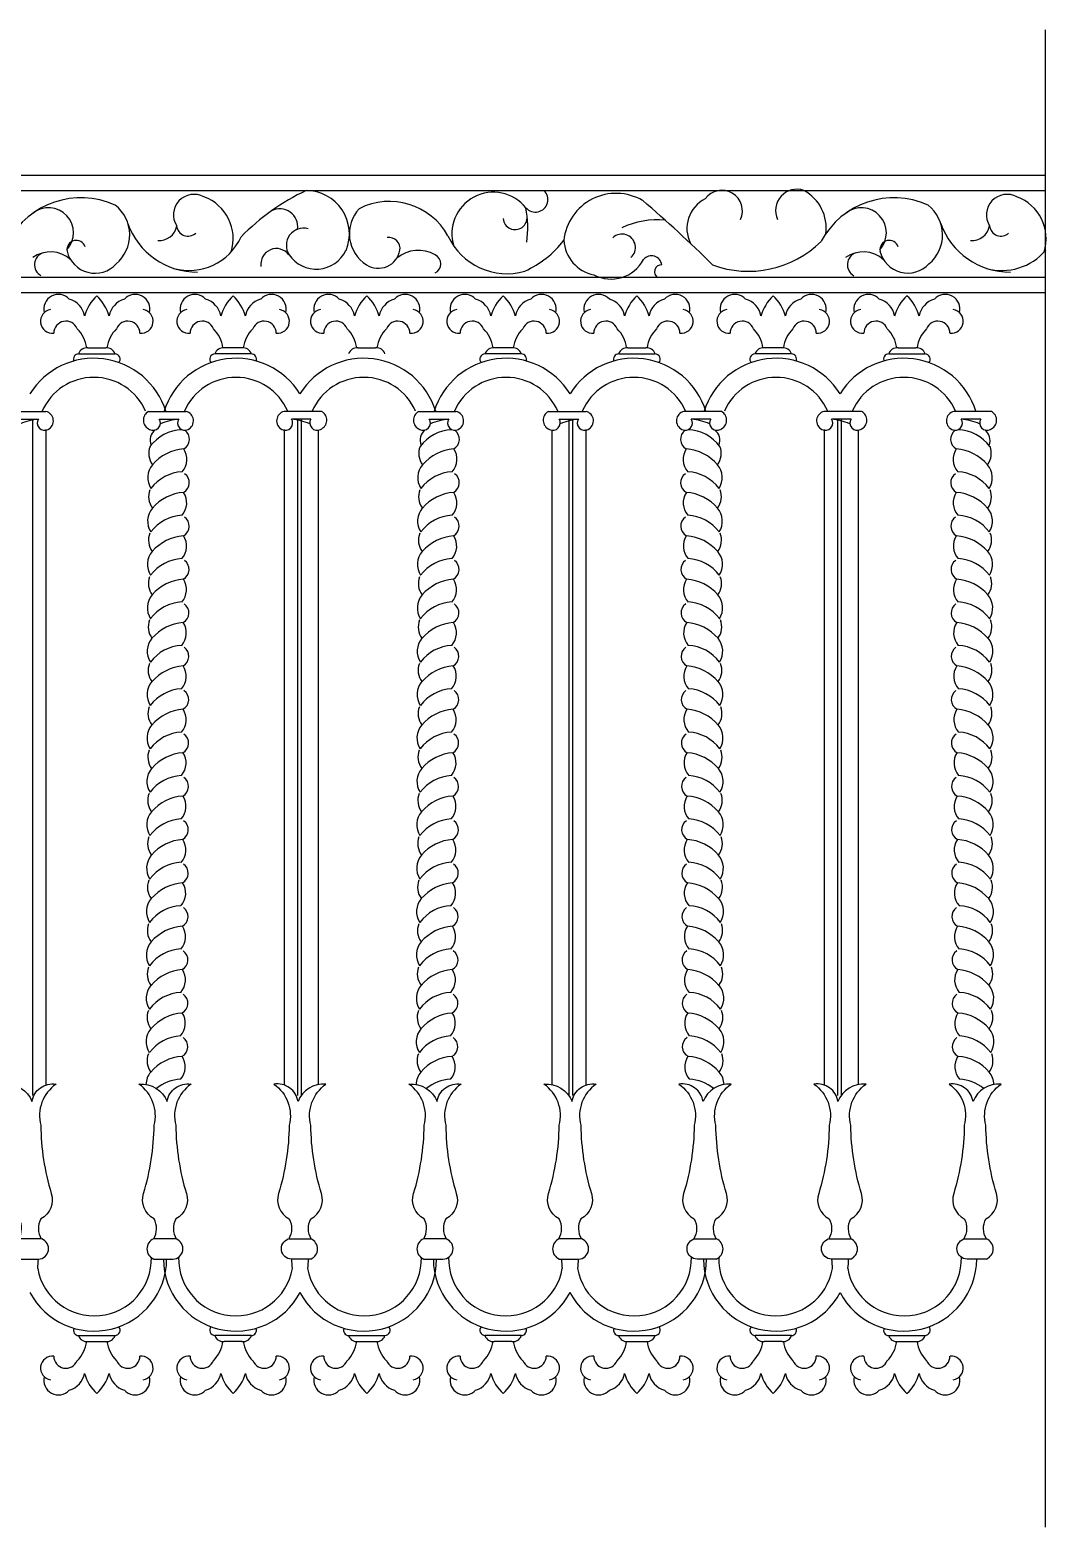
# Model space of a CAD drawing. Extents: x 2581 to 4418, y 3129 to 4307.
# Drawn here: x 3618 to 4418, y 3129 to 4307 of the extents above; entities that cross this region are included whole.
import ezdxf

# ---------------------------------------------------------------- set-up
doc = ezdxf.new("R2010")
doc.units = 0
doc.header["$LTSCALE"] = 0.85
doc.header["$MEASUREMENT"] = 0
for name, color, linetype in [('3', 3, 'CONTINUOUS'), ('4', 4, 'CONTINUOUS'), ('7', 7, 'CONTINUOUS')]:
    doc.layers.add(name, color=color, linetype=linetype)

msp = doc.modelspace()

# ---------------------------------------------------------------- linework, layer by layer
at = {"layer": '3'}
for p, q in [((4417.4, 3128.5), (4417.4, 4307.5)), ((3663.6, 4057.1), (3677.6, 4057.1)), ((3784.9, 4057.1), (3770.9, 4057.1)), ((3876.2, 4057.1), (3890.1, 4057.1)), ((3997.4, 4057.1), (3983.5, 4057.1)), ((4088.7, 4057.1), (4102.7, 4057.1)), ((4210, 4057.1), (4196, 4057.1)), ((4301.3, 4057.1), (4315.2, 4057.1)), ((3656.3, 4052.4), (3685, 4052.4)), ((3792.2, 4052.4), (3763.6, 4052.4)), ((4004.8, 4052.4), (3976.1, 4052.4)), ((4081.4, 4052.4), (4110, 4052.4)), ((4217.3, 4052.4), (4188.7, 4052.4)), ((4293.9, 4052.4), (4322.6, 4052.4)), ((3620, 4001), (3620, 3468.3)), ((3828.5, 4001), (3828.5, 3468.3)), ((3831.5, 4001), (3831.5, 3468.3)), ((4042.1, 4001), (4042.1, 3468.3)), ((4045.1, 4001), (4045.1, 3468.3)), ((4253.6, 4001), (4253.6, 3468.3)), ((4256.6, 4001), (4256.6, 3468.3)), ((3609.2, 3339.5), (3624.7, 3339.5)), ((3715.5, 3339.5), (3730.5, 3339.5)), ((3839.3, 3339.5), (3823.8, 3339.5)), ((3928.1, 3339.5), (3943.1, 3339.5)), ((4034.3, 3339.5), (4049.8, 3339.5)), ((4158.1, 3339.5), (4143.1, 3339.5)), ((4264.4, 3339.5), (4248.9, 3339.5)), ((4370.6, 3339.5), (4355.6, 3339.5)), ((3656.3, 3279.3), (3685, 3279.3)), ((3792.2, 3279.3), (3763.6, 3279.3)), ((3868.8, 3279.3), (3897.5, 3279.3)), ((4004.8, 3279.3), (3976.1, 3279.3)), ((4081.4, 3279.3), (4110, 3279.3)), ((4217.3, 3279.3), (4188.7, 3279.3)), ((4293.9, 3279.3), (4322.6, 3279.3)), ((3663.6, 3274.7), (3677.6, 3274.7)), ((3784.9, 3274.7), (3770.9, 3274.7)), ((3876.2, 3274.7), (3890.1, 3274.7)), ((3997.4, 3274.7), (3983.5, 3274.7)), ((4088.7, 3274.7), (4102.7, 3274.7)), ((4210, 3274.7), (4196, 3274.7)), ((4301.3, 3274.7), (4315.2, 3274.7))]:
    msp.add_line(p, q, dxfattribs=at)
for centre, radius, start, end in [((3739.1, 3959.4), 33.3, 92.8863, 143.0641), ((3951.7, 3959.4), 33.3, 92.8863, 143.0641), ((4134.5, 3959.4), 33.3, 36.9359, 87.1137), ((4347, 3959.4), 33.3, 36.9359, 87.1137), ((3741.7, 3941.6), 36, 94.2954, 139.2594), ((3954.3, 3941.6), 36, 94.2954, 139.2594), ((4131.9, 3941.6), 36, 40.7406, 85.7046), ((4344.4, 3941.6), 36, 40.7406, 85.7046), ((3739.7, 3926.4), 33.2, 93.2561, 142.9774), ((3952.2, 3926.4), 33.2, 93.2561, 142.9774), ((4133.9, 3926.4), 33.2, 37.0226, 86.7439), ((4346.5, 3926.4), 33.2, 37.0226, 86.7439), ((3741.6, 3907.4), 36, 94.2954, 139.2594), ((3954.2, 3907.4), 36, 94.2954, 139.2594), ((4132, 3907.4), 36, 40.7406, 85.7046), ((4344.5, 3907.4), 36, 40.7406, 85.7046), ((3739.6, 3892.2), 33.2, 93.2561, 142.9774), ((3952.1, 3892.2), 33.2, 93.2561, 142.9774), ((4134, 3892.2), 33.2, 37.0226, 86.7439), ((4346.6, 3892.2), 33.2, 37.0226, 86.7439), ((3741.5, 3873.2), 36, 94.2954, 139.2594), ((3954.1, 3873.2), 36, 94.2954, 139.2594), ((4132.1, 3873.2), 36, 40.7406, 85.7046), ((4344.6, 3873.2), 36, 40.7406, 85.7046), ((3739.5, 3858), 33.2, 93.2561, 142.9774), ((3952, 3858), 33.2, 93.2561, 142.9774), ((4134.1, 3858), 33.2, 37.0226, 86.7439), ((4346.7, 3858), 33.2, 37.0226, 86.7439), ((3741.4, 3839.1), 36, 94.2954, 139.2594), ((3954, 3839.1), 36, 94.2954, 139.2594), ((4132.2, 3839.1), 36, 40.7406, 85.7046), ((4344.7, 3839.1), 36, 40.7406, 85.7046), ((3739.4, 3823.9), 33.2, 93.2561, 142.9774), ((3952, 3823.9), 33.2, 93.2561, 142.9774), ((4134.2, 3823.9), 33.2, 37.0226, 86.7439), ((4346.7, 3823.9), 33.2, 37.0226, 86.7439), ((3741.3, 3804.9), 36, 94.2954, 139.2594), ((3953.9, 3804.9), 36, 94.2954, 139.2594), ((4132.3, 3804.9), 36, 40.7406, 85.7046), ((4344.8, 3804.9), 36, 40.7406, 85.7046), ((3739.3, 3789.7), 33.2, 93.2561, 142.9774), ((3951.9, 3789.7), 33.2, 93.2561, 142.9774), ((4134.3, 3789.7), 33.2, 37.0226, 86.7439), ((4346.8, 3789.7), 33.2, 37.0226, 86.7439), ((3741.3, 3770.7), 36, 94.2954, 139.2594), ((3953.8, 3770.7), 36, 94.2954, 139.2594), ((4132.4, 3770.7), 36, 40.7406, 85.7046), ((4344.9, 3770.7), 36, 40.7406, 85.7046), ((3739.2, 3755.5), 33.2, 93.2561, 142.9774), ((3951.8, 3755.5), 33.2, 93.2561, 142.9774), ((4134.4, 3755.5), 33.2, 37.0226, 86.7439), ((4346.9, 3755.5), 33.2, 37.0226, 86.7439), ((3741.2, 3736.6), 36, 94.2954, 139.2594), ((3953.7, 3736.6), 36, 94.2954, 139.2594), ((4132.5, 3736.6), 36, 40.7406, 85.7046), ((4345, 3736.6), 36, 40.7406, 85.7046), ((3739.1, 3721.4), 33.2, 93.2561, 142.9774), ((3951.7, 3721.4), 33.2, 93.2561, 142.9774), ((4134.5, 3721.4), 33.2, 37.0226, 86.7439), ((4347, 3721.4), 33.2, 37.0226, 86.7439), ((3741.1, 3702.4), 36, 94.2954, 139.2594), ((3953.6, 3702.4), 36, 94.2954, 139.2594), ((4132.6, 3702.4), 36, 40.7406, 85.7046), ((4345.1, 3702.4), 36, 40.7406, 85.7046), ((3739, 3687.2), 33.2, 93.2561, 142.9774), ((3951.6, 3687.2), 33.2, 93.2561, 142.9774), ((4134.6, 3687.2), 33.2, 37.0226, 86.7439), ((4347.1, 3687.2), 33.2, 37.0226, 86.7439), ((3741, 3668.3), 36, 94.2954, 139.2594), ((3953.5, 3668.3), 36, 94.2954, 139.2594), ((4132.6, 3668.3), 36, 40.7406, 85.7046), ((4345.2, 3668.3), 36, 40.7406, 85.7046), ((3738.9, 3653), 33.2, 93.2561, 142.9774), ((3951.5, 3653), 33.2, 93.2561, 142.9774), ((4134.7, 3653), 33.2, 37.0226, 86.7439), ((4347.2, 3653), 33.2, 37.0226, 86.7439), ((3740.9, 3634.1), 36, 94.2954, 139.2594), ((3953.4, 3634.1), 36, 94.2954, 139.2594), ((4132.7, 3634.1), 36, 40.7406, 85.7046), ((4345.3, 3634.1), 36, 40.7406, 85.7046), ((3738.8, 3618.9), 33.2, 93.2561, 142.9774), ((3951.4, 3618.9), 33.2, 93.2561, 142.9774), ((4134.8, 3618.9), 33.2, 37.0226, 86.7439), ((4347.3, 3618.9), 33.2, 37.0226, 86.7439), ((3740.8, 3599.9), 36, 94.2954, 139.2594), ((3953.3, 3599.9), 36, 94.2954, 139.2594), ((4132.8, 3599.9), 36, 40.7406, 85.7046), ((4345.4, 3599.9), 36, 40.7406, 85.7046), ((3738.7, 3584.7), 33.2, 93.2561, 142.9774), ((3951.3, 3584.7), 33.2, 93.2561, 142.9774), ((4134.9, 3584.7), 33.2, 37.0226, 86.7439), ((4347.4, 3584.7), 33.2, 37.0226, 86.7439), ((3740.7, 3565.8), 36, 94.2954, 139.2594), ((3953.2, 3565.8), 36, 94.2954, 139.2594), ((4132.9, 3565.8), 36, 40.7406, 85.7046), ((4345.5, 3565.8), 36, 40.7406, 85.7046), ((3738.7, 3550.6), 33.2, 93.2561, 142.9774), ((3951.2, 3550.6), 33.2, 93.2561, 142.9774), ((4135, 3550.6), 33.2, 37.0226, 86.7439), ((4347.5, 3550.6), 33.2, 37.0226, 86.7439), ((3740.6, 3531.6), 36, 94.2954, 139.2594), ((3953.1, 3531.6), 36, 94.2954, 139.2594), ((4133, 3531.6), 36, 40.7406, 85.7046), ((4345.6, 3531.6), 36, 40.7406, 85.7046), ((3738.6, 3516.4), 33.2, 93.2561, 142.9774), ((3951.1, 3516.4), 33.2, 93.2561, 142.9774), ((4135.1, 3516.4), 33.2, 37.0226, 86.7439), ((4347.6, 3516.4), 33.2, 37.0226, 86.7439), ((3740.5, 3497.4), 36, 94.2954, 139.2594), ((3953, 3497.4), 36, 94.2954, 139.2594), ((4133.1, 3497.4), 36, 40.7406, 85.7046), ((4345.7, 3497.4), 36, 40.7406, 85.7046), ((3738.5, 3482.2), 33.2, 93.2561, 142.9774), ((3951, 3482.2), 33.2, 93.2561, 142.9774), ((4135.2, 3482.2), 33.2, 37.0226, 86.7439), ((4347.7, 3482.2), 33.2, 37.0226, 86.7439), ((3740.4, 3463.3), 36, 94.2954, 139.2594), ((3952.9, 3463.3), 36, 94.2954, 139.2594), ((4133.2, 3463.3), 36, 40.7406, 85.7046), ((4345.8, 3463.3), 36, 40.7406, 85.7046), ((3738.4, 3448.1), 33.2, 93.2561, 128.9217), ((3950.9, 3448.1), 33.2, 93.2561, 128.9217), ((4135.2, 3448.1), 33.2, 51.0783, 86.7439), ((4347.8, 3448.1), 33.2, 51.0783, 86.7439)]:
    msp.add_arc(centre, radius, start, end, dxfattribs=at)
at = {"layer": '4'}
for points in [[(3609.1, 3355.4, 0.259179), (3609.5, 3371.3, -0.368725), (3601.2, 3391.3, 0.071846), (3609.5, 3444.9, 0.314247), (3597.5, 3477.3, -0.333665), (3619.6, 3463.6, -0.415502), (3638.5, 3477.3, 0.314247), (3626.5, 3444.9, 0.071846), (3634.8, 3391.3, -0.368725), (3626.5, 3371.3, 0.259179), (3626.9, 3355.4)], [(3715.4, 3355.4, 0.259179), (3715.7, 3371.3, -0.368725), (3707.4, 3391.3, 0.071846), (3715.7, 3444.9, 0.314247), (3703.8, 3477.3, -0.333665), (3725.9, 3463.6, -0.415502), (3744.8, 3477.3, 0.314247), (3732.8, 3444.9, 0.071846), (3741.1, 3391.3, -0.368725), (3732.8, 3371.3, 0.259179), (3733.1, 3355.4)], [(3839.4, 3355.4, -0.259179), (3839.1, 3371.3, 0.368725), (3847.4, 3391.3, -0.071846), (3839.1, 3444.9, -0.314247), (3851, 3477.3, 0.333665), (3829, 3463.6, 0.415502), (3810, 3477.3, -0.314247), (3822, 3444.9, -0.071846), (3813.7, 3391.3, 0.368725), (3822, 3371.3, -0.259179), (3821.7, 3355.4)], [(3927.9, 3355.4, 0.259179), (3928.3, 3371.3, -0.368725), (3920, 3391.3, 0.071846), (3928.3, 3444.9, 0.314247), (3916.3, 3477.3, -0.333665), (3938.4, 3463.6, -0.415502), (3957.3, 3477.3, 0.314247), (3945.3, 3444.9, 0.071846), (3953.6, 3391.3, -0.368725), (3945.3, 3371.3, 0.259179), (3945.7, 3355.4)], [(4034.2, 3355.4, 0.259179), (4034.6, 3371.3, -0.368725), (4026.2, 3391.3, 0.071846), (4034.6, 3444.9, 0.314247), (4022.6, 3477.3, -0.333665), (4044.7, 3463.6, -0.415502), (4063.6, 3477.3, 0.314247), (4051.6, 3444.9, 0.071846), (4059.9, 3391.3, -0.368725), (4051.6, 3371.3, 0.259179), (4052, 3355.4)], [(4158.2, 3355.4, -0.259179), (4157.9, 3371.3, 0.368725), (4166.2, 3391.3, -0.071846), (4157.9, 3444.9, -0.314247), (4169.9, 3477.3, 0.333665), (4147.8, 3463.6, 0.415502), (4128.8, 3477.3, -0.314247), (4140.8, 3444.9, -0.071846), (4132.5, 3391.3, 0.368725), (4140.8, 3371.3, -0.259179), (4140.5, 3355.4)], [(4264.5, 3355.4, -0.259179), (4264.1, 3371.3, 0.368725), (4272.5, 3391.3, -0.071846), (4264.1, 3444.9, -0.314247), (4276.1, 3477.3, 0.333665), (4254, 3463.6, 0.415502), (4235.1, 3477.3, -0.314247), (4247.1, 3444.9, -0.071846), (4238.8, 3391.3, 0.368725), (4247.1, 3371.3, -0.259179), (4246.7, 3355.4)], [(4370.8, 3355.4, -0.259179), (4370.4, 3371.3, 0.368725), (4378.7, 3391.3, -0.071846), (4370.4, 3444.9, -0.314247), (4382.4, 3477.3, 0.333665), (4360.3, 3463.6, 0.415502), (4341.4, 3477.3, -0.314247), (4353.4, 3444.9, -0.071846), (4345.1, 3391.3, 0.368725), (4353.4, 3371.3, -0.259179), (4353, 3355.4)]]:
    msp.add_lwpolyline(points, format="xyb", close=True, dxfattribs=at)
for points in [[(3624.7, 3339.5, 0.821406), (3627.3, 3355.4, 0.821406)], [(3730.5, 3339.5, 0.821406), (3733.1, 3355.4, 0.821406)], [(3823.8, 3339.5, -0.821406), (3821.2, 3355.4, -0.821406)], [(3943.1, 3339.5, 0.821406), (3945.7, 3355.4, 0.821406)], [(4049.8, 3339.5, 0.821406), (4052.4, 3355.4, 0.821406)], [(4143.1, 3339.5, -0.821406), (4140.5, 3355.4, -0.821406)], [(4248.9, 3339.5, -0.821406), (4246.3, 3355.4, -0.821406)], [(4355.6, 3339.5, -0.821406), (4353, 3355.4, -0.821406)]]:
    msp.add_lwpolyline(points, format="xyb", dxfattribs=at)
for centre, radius, start, end in [((3640.4, 4087.7), 11.5, 42.0592, 194.5207), ((3644.6, 4079.4), 16.6, 9.9023, 74.8474), ((3693.2, 4073.4), 33.4, 132.4683, 164.7546), ((3648, 4073.4), 33.4, 15.2454, 47.5317), ((3696.7, 4079.4), 16.6, 105.1526, 170.0977), ((3700.9, 4087.7), 11.5, 345.4793, 137.9408), ((3747.7, 4087.7), 11.5, 42.0592, 194.5207), ((3751.9, 4079.4), 16.6, 9.9023, 74.8474), ((3800.5, 4073.4), 33.4, 132.4683, 164.7546), ((3755.3, 4073.4), 33.4, 15.2454, 47.5317), ((3803.9, 4079.4), 16.6, 105.1526, 170.0977), ((3808.2, 4087.7), 11.5, 345.4793, 137.9408), ((3852.9, 4087.7), 11.5, 42.0592, 194.5207), ((3857.1, 4079.4), 16.6, 9.9023, 74.8474), ((3905.7, 4073.4), 33.4, 132.4683, 164.7546), ((3860.6, 4073.4), 33.4, 15.2454, 47.5317), ((3909.2, 4079.4), 16.6, 105.1526, 170.0977), ((3913.4, 4087.7), 11.5, 345.4793, 137.9408), ((3960.2, 4087.7), 11.5, 42.0592, 194.5207), ((3964.4, 4079.4), 16.6, 9.9023, 74.8474), ((4013, 4073.4), 33.4, 132.4683, 164.7546), ((3967.9, 4073.4), 33.4, 15.2454, 47.5317), ((4016.5, 4079.4), 16.6, 105.1526, 170.0977), ((4020.7, 4087.7), 11.5, 345.4793, 137.9408), ((4065.5, 4087.7), 11.5, 42.0592, 194.5207), ((4069.7, 4079.4), 16.6, 9.9023, 74.8474), ((4118.3, 4073.4), 33.4, 132.4683, 164.7546), ((4073.1, 4073.4), 33.4, 15.2454, 47.5317), ((4121.7, 4079.4), 16.6, 105.1526, 170.0977), ((4126, 4087.7), 11.5, 345.4793, 137.9408), ((4172.7, 4087.7), 11.5, 42.0592, 194.5207), ((4177, 4079.4), 16.6, 9.9023, 74.8474), ((4225.6, 4073.4), 33.4, 132.4683, 164.7546), ((4180.4, 4073.4), 33.4, 15.2454, 47.5317), ((4229, 4079.4), 16.6, 105.1526, 170.0977), ((4233.2, 4087.7), 11.5, 345.4793, 137.9408), ((4278, 4087.7), 11.5, 42.0592, 194.5207), ((4282.2, 4079.4), 16.6, 9.9023, 74.8474), ((4330.8, 4073.4), 33.4, 132.4683, 164.7546), ((4285.7, 4073.4), 33.4, 15.2454, 47.5317), ((4334.3, 4079.4), 16.6, 105.1526, 170.0977), ((4338.5, 4087.7), 11.5, 345.4793, 137.9408), ((3635.7, 4078), 9.4, 99.2263, 276.1925), ((3705.5, 4078), 9.4, 263.8075, 80.7737), ((3743, 4078), 9.4, 99.2263, 276.1925), ((3812.8, 4078), 9.4, 263.8075, 80.7737), ((3848.2, 4078), 9.4, 99.2263, 276.1925), ((3918.1, 4078), 9.4, 263.8075, 80.7737), ((3955.5, 4078), 9.4, 99.2263, 276.1925), ((4025.4, 4078), 9.4, 263.8075, 80.7737), ((4060.8, 4078), 9.4, 99.2263, 276.1925), ((4130.6, 4078), 9.4, 263.8075, 80.7737), ((4168.1, 4078), 9.4, 99.2263, 276.1925), ((4237.9, 4078), 9.4, 263.8075, 80.7737), ((4273.3, 4078), 9.4, 99.2263, 276.1925), ((4343.2, 4078), 9.4, 263.8075, 80.7737), ((3646.3, 4068.6), 9.54, 21.6615, 180), ((3637, 4053.7), 25.9, 7.6565, 45.4828), ((3704.3, 4053.7), 25.9, 134.5172, 172.3435), ((3695, 4068.6), 9.54, 0, 158.3385), ((3753.6, 4068.6), 9.54, 21.6615, 180), ((3744.2, 4053.7), 25.9, 7.6565, 45.4828), ((3811.6, 4053.7), 25.9, 134.5172, 172.3435), ((3802.3, 4068.6), 9.54, 0, 158.3385), ((3858.8, 4068.6), 9.54, 21.6615, 180), ((3849.5, 4053.7), 25.9, 7.6565, 45.4828), ((3916.8, 4053.7), 25.9, 134.5172, 172.3435), ((3907.5, 4068.6), 9.54, 0, 158.3385), ((3966.1, 4068.6), 9.54, 21.6615, 180), ((3956.8, 4053.7), 25.9, 7.6565, 45.4828), ((4024.1, 4053.7), 25.9, 134.5172, 172.3435), ((4014.8, 4068.6), 9.54, 0, 158.3385), ((4071.3, 4068.6), 9.54, 21.6615, 180), ((4062, 4053.7), 25.9, 7.6565, 45.4828), ((4129.4, 4053.7), 25.9, 134.5172, 172.3435), ((4120.1, 4068.6), 9.54, 0, 158.3385), ((4178.6, 4068.6), 9.54, 21.6615, 180), ((4169.3, 4053.7), 25.9, 7.6565, 45.4828), ((4236.7, 4053.7), 25.9, 134.5172, 172.3435), ((4227.4, 4068.6), 9.54, 0, 158.3385), ((4283.9, 4068.6), 9.54, 21.6615, 180), ((4274.6, 4053.7), 25.9, 7.6565, 45.4828), ((4341.9, 4053.7), 25.9, 134.5172, 172.3435), ((4332.6, 4068.6), 9.54, 0, 158.3385), ((3662.6, 4050.5), 6.63, 81.2356, 163.2841), ((3678.6, 4050.5), 6.63, 16.7159, 98.7644), ((3769.9, 4050.5), 6.63, 81.2356, 163.2841), ((3785.9, 4050.5), 6.63, 16.7159, 98.7644), ((3875.2, 4050.5), 6.63, 81.2356, 163.2841), ((3891.1, 4050.5), 6.63, 16.7159, 98.7644), ((3982.5, 4050.5), 6.63, 81.2356, 163.2841), ((3998.4, 4050.5), 6.63, 16.7159, 98.7644), ((4087.7, 4050.5), 6.63, 81.2356, 163.2841), ((4103.7, 4050.5), 6.63, 16.7159, 98.7644), ((4195, 4050.5), 6.63, 81.2356, 163.2841), ((4211, 4050.5), 6.63, 16.7159, 98.7644), ((4300.3, 4050.5), 6.63, 81.2356, 163.2841), ((4316.2, 4050.5), 6.63, 16.7159, 98.7644), ((3668.3, 3989.6), 59.3, 17.2259, 148.03), ((3656.4, 4048.2), 4.18, 92.0566, 202.861), ((3684.8, 4048.2), 4.18, 318.1008, 87.9434), ((3780.2, 3989.6), 59.3, 31.97, 162.7741), ((3763.7, 4048.2), 4.18, 92.0566, 221.8992), ((3792.1, 4048.2), 4.18, 337.139, 87.9434), ((3880.8, 3989.6), 59.3, 17.2259, 148.03), ((3992.8, 3989.6), 59.3, 31.97, 162.7741), ((3976.3, 4048.2), 4.18, 92.0566, 221.8992), ((4004.6, 4048.2), 4.18, 337.139, 87.9434), ((4093.4, 3989.6), 59.3, 17.2259, 148.03), ((4081.5, 4048.2), 4.18, 92.0566, 202.861), ((4109.9, 4048.2), 4.18, 318.1008, 87.9434), ((4205.3, 3989.6), 59.3, 31.97, 162.7741), ((4188.8, 4048.2), 4.18, 92.0566, 221.8992), ((4217.2, 4048.2), 4.18, 337.139, 87.9434), ((4305.9, 3989.6), 59.3, 17.2259, 148.03), ((4294.1, 4048.2), 4.18, 92.0566, 202.861), ((4322.4, 4048.2), 4.18, 318.1008, 87.9434), ((3668.3, 3989.6), 44.3, 23.3566, 156.6434), ((3780.2, 3989.6), 44.3, 23.3566, 156.6434), ((3880.8, 3989.6), 44.3, 23.3566, 156.6434), ((3992.8, 3989.6), 44.3, 23.3566, 156.6434), ((4093.4, 3989.6), 44.3, 23.3566, 156.6434), ((4205.3, 3989.6), 44.3, 23.3566, 156.6434), ((4305.9, 3989.6), 44.3, 23.3566, 156.6434), ((3725.2, 3491), 15, 319.0018, 33.2626), ((3937.7, 3491), 15, 319.0018, 33.2626), ((4148.4, 3491), 15, 146.7374, 220.9982), ((4361, 3491), 15, 146.7374, 220.9982), ((3725.2, 3476.6), 15.9, 139.9864, 178.1815), ((3937.8, 3476.6), 15.9, 139.9864, 178.1815), ((4148.4, 3476.6), 15.9, 1.8185, 40.0136), ((4360.9, 3476.6), 15.9, 1.8185, 40.0136), ((3718.6, 3347.5), 8.54, 111.9273, 248.0727), ((3835.8, 3347.5), 8.54, 291.9273, 68.0727), ((3931.1, 3347.5), 8.54, 111.9273, 248.0727), ((4037.9, 3347.5), 8.54, 111.9273, 248.0727), ((4155, 3347.5), 8.54, 291.9273, 68.0727), ((4260.8, 3347.5), 8.54, 291.9273, 68.0727), ((4367.6, 3347.5), 8.54, 291.9273, 68.0727), ((3668.5, 3339.9), 57.1, 207.8362, 359.5202), ((3668.5, 3339.9), 45.1, 189.9303, 1.3218), ((3567.5, 3339.9), 57.1, 352.1727, 359.5202), ((3780.1, 3339.9), 57.1, 180.4798, 332.1638), ((3780.1, 3339.9), 45.1, 178.6782, 350.0697), ((3881, 3339.9), 57.1, 180.4798, 187.8273), ((3881, 3339.9), 57.1, 207.8362, 359.5202), ((3881, 3339.9), 45.1, 189.9303, 1.3218), ((3780.1, 3339.9), 57.1, 352.1727, 359.5202), ((3992.6, 3339.9), 57.1, 180.4798, 332.1638), ((3992.6, 3339.9), 45.1, 178.6782, 350.0697), ((4093.5, 3339.9), 57.1, 180.4798, 187.8273), ((4093.5, 3339.9), 57.1, 207.8362, 359.5202), ((4093.5, 3339.9), 45.1, 189.9303, 1.3218), ((3992.6, 3339.9), 57.1, 352.1727, 359.5202), ((4205.2, 3339.9), 57.1, 180.4798, 332.1638), ((4205.2, 3339.9), 45.1, 178.6782, 350.0697), ((4306.1, 3339.9), 57.1, 180.4798, 187.8273), ((4306.1, 3339.9), 57.1, 207.8362, 359.5202), ((4306.1, 3339.9), 45.1, 189.9303, 1.3218), ((4205.2, 3339.9), 57.1, 352.1727, 359.5202), ((3656.4, 3283.5), 4.18, 157.139, 267.9434), ((3662.6, 3281.2), 6.63, 196.7159, 278.7644), ((3678.6, 3281.2), 6.63, 261.2356, 343.2841), ((3684.8, 3283.5), 4.18, 272.0566, 41.8992), ((3763.7, 3283.5), 4.18, 138.1008, 267.9434), ((3769.9, 3281.2), 6.63, 196.7159, 278.7644), ((3785.9, 3281.2), 6.63, 261.2356, 343.2841), ((3792.1, 3283.5), 4.18, 272.0566, 22.861), ((3869, 3283.5), 4.18, 157.139, 267.9434), ((3875.2, 3281.2), 6.63, 196.7159, 278.7644), ((3891.1, 3281.2), 6.63, 261.2356, 343.2841), ((3897.3, 3283.5), 4.18, 272.0566, 41.8992), ((3976.3, 3283.5), 4.18, 138.1008, 267.9434), ((3982.5, 3281.2), 6.63, 196.7159, 278.7644), ((3998.4, 3281.2), 6.63, 261.2356, 343.2841), ((4004.6, 3283.5), 4.18, 272.0566, 22.861), ((4081.5, 3283.5), 4.18, 157.139, 267.9434), ((4087.7, 3281.2), 6.63, 196.7159, 278.7644), ((4103.7, 3281.2), 6.63, 261.2356, 343.2841), ((4109.9, 3283.5), 4.18, 272.0566, 41.8992), ((4188.8, 3283.5), 4.18, 138.1008, 267.9434), ((4195, 3281.2), 6.63, 196.7159, 278.7644), ((4211, 3281.2), 6.63, 261.2356, 343.2841), ((4217.2, 3283.5), 4.18, 272.0566, 22.861), ((4294.1, 3283.5), 4.18, 157.139, 267.9434), ((4300.3, 3281.2), 6.63, 196.7159, 278.7644), ((4316.2, 3281.2), 6.63, 261.2356, 343.2841), ((4322.4, 3283.5), 4.18, 272.0566, 41.8992), ((3637, 3278), 25.9, 314.5172, 352.3435), ((3704.3, 3278), 25.9, 187.6565, 225.4828), ((3744.2, 3278), 25.9, 314.5172, 352.3435), ((3811.6, 3278), 25.9, 187.6565, 225.4828), ((3849.5, 3278), 25.9, 314.5172, 352.3435), ((3916.8, 3278), 25.9, 187.6565, 225.4828), ((3956.8, 3278), 25.9, 314.5172, 352.3435), ((4024.1, 3278), 25.9, 187.6565, 225.4828), ((4062, 3278), 25.9, 314.5172, 352.3435), ((4129.4, 3278), 25.9, 187.6565, 225.4828), ((4169.3, 3278), 25.9, 314.5172, 352.3435), ((4236.7, 3278), 25.9, 187.6565, 225.4828), ((4274.6, 3278), 25.9, 314.5172, 352.3435), ((4341.9, 3278), 25.9, 187.6565, 225.4828), ((3635.7, 3253.7), 9.4, 83.8075, 260.7737), ((3646.3, 3263.1), 9.54, 180, 338.3385), ((3695, 3263.1), 9.54, 201.6615, 0), ((3705.5, 3253.7), 9.4, 279.2263, 96.1925), ((3743, 3253.7), 9.4, 83.8075, 260.7737), ((3753.6, 3263.1), 9.54, 180, 338.3385), ((3802.3, 3263.1), 9.54, 201.6615, 0), ((3812.8, 3253.7), 9.4, 279.2263, 96.1925), ((3848.2, 3253.7), 9.4, 83.8075, 260.7737), ((3858.8, 3263.1), 9.54, 180, 338.3385), ((3907.5, 3263.1), 9.54, 201.6615, 0), ((3918.1, 3253.7), 9.4, 279.2263, 96.1925), ((3955.5, 3253.7), 9.4, 83.8075, 260.7737), ((3966.1, 3263.1), 9.54, 180, 338.3385), ((4014.8, 3263.1), 9.54, 201.6615, 0), ((4025.4, 3253.7), 9.4, 279.2263, 96.1925), ((4060.8, 3253.7), 9.4, 83.8075, 260.7737), ((4071.3, 3263.1), 9.54, 180, 338.3385), ((4120.1, 3263.1), 9.54, 201.6615, 0), ((4130.6, 3253.7), 9.4, 279.2263, 96.1925), ((4168.1, 3253.7), 9.4, 83.8075, 260.7737), ((4178.6, 3263.1), 9.54, 180, 338.3385), ((4227.4, 3263.1), 9.54, 201.6615, 0), ((4237.9, 3253.7), 9.4, 279.2263, 96.1925), ((4273.3, 3253.7), 9.4, 83.8075, 260.7737), ((4283.9, 3263.1), 9.54, 180, 338.3385), ((4332.6, 3263.1), 9.54, 201.6615, 0), ((4343.2, 3253.7), 9.4, 279.2263, 96.1925), ((3640.4, 3244.1), 11.5, 165.4793, 317.9408), ((3644.6, 3252.4), 16.6, 285.1526, 350.0977), ((3693.2, 3258.3), 33.4, 195.2454, 227.5317), ((3648, 3258.3), 33.4, 312.4683, 344.7546), ((3696.7, 3252.4), 16.6, 189.9023, 254.8474), ((3700.9, 3244.1), 11.5, 222.0592, 14.5207), ((3747.7, 3244.1), 11.5, 165.4793, 317.9408), ((3751.9, 3252.4), 16.6, 285.1526, 350.0977), ((3800.5, 3258.3), 33.4, 195.2454, 227.5317), ((3755.3, 3258.3), 33.4, 312.4683, 344.7546), ((3803.9, 3252.4), 16.6, 189.9023, 254.8474), ((3808.2, 3244.1), 11.5, 222.0592, 14.5207), ((3852.9, 3244.1), 11.5, 165.4793, 317.9408), ((3857.1, 3252.4), 16.6, 285.1526, 350.0977), ((3905.7, 3258.3), 33.4, 195.2454, 227.5317), ((3860.6, 3258.3), 33.4, 312.4683, 344.7546), ((3909.2, 3252.4), 16.6, 189.9023, 254.8474), ((3913.4, 3244.1), 11.5, 222.0592, 14.5207), ((3960.2, 3244.1), 11.5, 165.4793, 317.9408), ((3964.4, 3252.4), 16.6, 285.1526, 350.0977), ((4013, 3258.3), 33.4, 195.2454, 227.5317), ((3967.9, 3258.3), 33.4, 312.4683, 344.7546), ((4016.5, 3252.4), 16.6, 189.9023, 254.8474), ((4020.7, 3244.1), 11.5, 222.0592, 14.5207), ((4065.5, 3244.1), 11.5, 165.4793, 317.9408), ((4069.7, 3252.4), 16.6, 285.1526, 350.0977), ((4118.3, 3258.3), 33.4, 195.2454, 227.5317), ((4073.1, 3258.3), 33.4, 312.4683, 344.7546), ((4121.7, 3252.4), 16.6, 189.9023, 254.8474), ((4126, 3244.1), 11.5, 222.0592, 14.5207), ((4172.7, 3244.1), 11.5, 165.4793, 317.9408), ((4177, 3252.4), 16.6, 285.1526, 350.0977), ((4225.6, 3258.3), 33.4, 195.2454, 227.5317), ((4180.4, 3258.3), 33.4, 312.4683, 344.7546), ((4229, 3252.4), 16.6, 189.9023, 254.8474), ((4233.2, 3244.1), 11.5, 222.0592, 14.5207), ((4278, 3244.1), 11.5, 165.4793, 317.9408), ((4282.2, 3252.4), 16.6, 285.1526, 350.0977), ((4330.8, 3258.3), 33.4, 195.2454, 227.5317), ((4285.7, 3258.3), 33.4, 312.4683, 344.7546), ((4334.3, 3252.4), 16.6, 189.9023, 254.8474), ((4338.5, 3244.1), 11.5, 222.0592, 14.5207)]:
    msp.add_arc(centre, radius, start, end, dxfattribs=at)
at = {"layer": '7'}
for p, q in [((2580.8, 4193), (4417.4, 4193)), ((2580.8, 4181), (4417.4, 4181)), ((4417.4, 4112.5), (2580.8, 4112.5)), ((4417.4, 4100.5), (2580.8, 4100.5)), ((3601, 4007.1), (3630.6, 4007.1)), ((3609.4, 4001), (3624.7, 4001)), ((3711.4, 4007.1), (3741, 4007.1)), ((3719.7, 4001), (3735.1, 4001)), ((3847.5, 4007.1), (3818, 4007.1)), ((3839.2, 4001), (3823.8, 4001)), ((3923.9, 4007.1), (3953.5, 4007.1)), ((3932.3, 4001), (3947.6, 4001)), ((4026.1, 4007.1), (4055.7, 4007.1)), ((4034.5, 4001), (4049.8, 4001)), ((4162.2, 4007.1), (4132.7, 4007.1)), ((4153.9, 4001), (4138.5, 4001)), ((4272.6, 4007.1), (4243, 4007.1)), ((4264.3, 4001), (4248.9, 4001)), ((4374.8, 4007.1), (4345.2, 4007.1)), ((4366.4, 4001), (4351.1, 4001)), ((3630.4, 3992.9), (3630.4, 3476.4)), ((3818.1, 3992.9), (3818.1, 3476.4)), ((3844.9, 3992.3), (3844.9, 3477.1)), ((4028.7, 3992.3), (4028.7, 3477.1)), ((4055.5, 3992.9), (4055.5, 3476.4)), ((4243.2, 3992.9), (4243.2, 3476.4)), ((4270, 3992.3), (4270, 3477.1))]:
    msp.add_line(p, q, dxfattribs=at)
for centre, radius, start, end in [((3658.2, 4110.2), 65.1, 65.7067, 151.7236), ((3747, 4161.9), 16.1, 60.7165, 212.9438), ((3743.1, 4143.2), 34.9, 342.3743, 70.1603), ((3912.7, 4017.9), 180.5, 115.3243, 135.4095), ((3835.2, 4146.8), 34.2, 337.7949, 89.5083), ((3982.8, 4147), 32.7, 38.5886, 197.4944), ((4015.8, 4173.9), 9.88, 220.8578, 46.579), ((4079.3, 4137.5), 41.3, 59.5156, 174.112), ((4161.4, 4151), 26.3, 116.934, 206.3111), ((4162.6, 4165), 16.2, 334.8385, 144.1327), ((4221.6, 4165.3), 16.7, 70.4133, 205.4255), ((4211.3, 4151.7), 33.4, 351.7633, 61.5402), ((4298.1, 4110.2), 65.1, 65.7067, 151.7236), ((4386.9, 4161.9), 16.1, 60.7165, 212.9438), ((4382.9, 4143.2), 34.9, 342.3743, 70.1603), ((3632.6, 4147.7), 19.7, 317.62, 128.4355), ((3666.7, 4146.1), 29.8, 309.8458, 51.9181), ((3814.7, 4152.5), 14.1, 352.0935, 117.4496), ((3898.3, 4147), 28.9, 137.0349, 237.6787), ((3901, 4119.8), 52.6, 29.0449, 116.9337), ((3925.2, 4151.7), 84.6, 352.3, 10.7167), ((3450.8, 3413.2), 999.7, 45.1992, 49.4787), ((4272.4, 4147.7), 19.7, 317.62, 128.4355), ((4306.5, 4146.1), 29.8, 309.8458, 51.9181), ((3749.1, 4174.1), 57.3, 199.3434, 270.8242), ((3719.9, 4155.5), 13.8, 264.3366, 350.2376), ((3742.4, 4154.1), 8.98, 186.0404, 312.274), ((3833.5, 4137.7), 13.7, 75.4898, 212.6575), ((3999.9, 4159.7), 9.45, 184.9624, 5.2428), ((4111.6, 4092.4), 65.5, 84.391, 115.0614), ((4388.9, 4174.1), 57.3, 199.3434, 270.8242), ((4359.7, 4155.5), 13.8, 264.3366, 350.2376), ((4382.3, 4154.1), 8.98, 186.0404, 312.274), ((3654.5, 4134.4), 7.37, 18.4974, 189.5586), ((3743.2, 4162.8), 44.8, 254.3367, 336.0264), ((3900.5, 4135.2), 8.8, 351.7015, 98.3336), ((3993.4, 4166.5), 51, 204.5777, 286.1553), ((3973.3, 4192.5), 82.4, 294.606, 322.0266), ((4067.5, 4143.4), 29.3, 183.2488, 258.7292), ((4084, 4136.1), 10.6, 311.7683, 132.8139), ((4183.4, 4198.9), 81.5, 249.7256, 314.7102), ((4294.4, 4134.4), 7.37, 18.4974, 189.5586), ((3634.1, 4109.2), 23.5, 47.206, 126.2975), ((3631.6, 4122.6), 10, 109.2752, 239.9536), ((3669.2, 4138.5), 22.6, 193.7219, 317.2262), ((3812, 4123), 12.3, 36.5733, 188.9038), ((3843.3, 4145.1), 26, 214.6501, 334.4199), ((3892.2, 4137.1), 17.3, 237.2995, 349.4454), ((3923.7, 4107.4), 26.5, 59.9696, 129.5356), ((3933.3, 4123.2), 8.05, 297.6685, 62.3315), ((4075.3, 4140.3), 29, 242.1835, 332.1486), ((4107.2, 4121.4), 8.18, 7.7414, 138.8794), ((4273.9, 4109.2), 23.5, 47.206, 126.2975), ((4271.4, 4122.6), 10, 109.2752, 239.9536), ((4309, 4138.6), 22.6, 193.7219, 317.2262), ((4383.1, 4162.8), 44.8, 254.3367, 320.1196), ((4114.8, 4117.2), 5.29, 85.3216, 242.7693), ((3631.4, 3944.5), 56.9, 96.7413, 111.7541), ((3629.4, 3997.9), 5.68, 146.5504, 299.3937), ((3628.8, 3999.7), 7.63, 296.9546, 76.2888), ((3715.1, 4000.2), 7.86, 118.4615, 248.2756), ((3715, 3997.9), 5.68, 240.6063, 33.4496), ((3741.8, 3944.5), 56.9, 96.7413, 111.7541), ((3739.8, 3997.9), 5.68, 146.5504, 299.3937), ((3739.1, 3999.7), 7.63, 296.9546, 76.2888), ((3819.8, 3999.7), 7.63, 103.7112, 243.0454), ((3819.1, 3997.9), 5.68, 240.6063, 33.4496), ((3817.1, 3944.5), 56.9, 68.2459, 83.2587), ((3843.9, 3997.9), 5.68, 146.5504, 299.3937), ((3843.8, 4000.2), 7.86, 291.7244, 61.5385), ((3927.7, 4000.2), 7.86, 118.4615, 248.2756), ((3927.5, 3997.9), 5.68, 240.6063, 33.4496), ((3954.3, 3944.5), 56.9, 96.7413, 111.7541), ((3952.4, 3997.9), 5.68, 146.5504, 299.3937), ((3951.7, 3999.7), 7.63, 296.9546, 76.2888), ((4029.8, 4000.2), 7.86, 118.4615, 248.2756), ((4029.7, 3997.9), 5.68, 240.6063, 33.4496), ((4056.5, 3944.5), 56.9, 96.7413, 111.7541), ((4054.5, 3997.9), 5.68, 146.5504, 299.3937), ((4053.9, 3999.7), 7.63, 296.9546, 76.2888), ((4134.5, 3999.7), 7.63, 103.7112, 243.0454), ((4133.8, 3997.9), 5.68, 240.6063, 33.4496), ((4131.9, 3944.5), 56.9, 68.2459, 83.2587), ((4158.6, 3997.9), 5.68, 146.5504, 299.3937), ((4158.5, 4000.2), 7.86, 291.7244, 61.5385), ((4244.8, 3999.7), 7.63, 103.7112, 243.0454), ((4244.2, 3997.9), 5.68, 240.6063, 33.4496), ((4242.2, 3944.5), 56.9, 68.2459, 83.2587), ((4269, 3997.9), 5.68, 146.5504, 299.3937), ((4268.9, 4000.2), 7.86, 291.7244, 61.5385), ((4347, 3999.7), 7.63, 103.7112, 243.0454), ((4346.3, 3997.9), 5.68, 240.6063, 33.4496), ((4344.4, 3944.5), 56.9, 68.2459, 83.2587), ((4371.2, 3997.9), 5.68, 146.5504, 299.3937), ((4371, 4000.2), 7.86, 291.7244, 61.5385), ((3722.4, 3984.4), 9.89, 125.3835, 203.0949), ((3734.9, 3985.1), 8.65, 298.6375, 55.2077), ((3934.9, 3984.4), 9.89, 125.3835, 203.0949), ((3947.4, 3985.1), 8.65, 298.6375, 55.2077), ((4138.7, 3985.1), 8.65, 124.7923, 241.3625), ((4151.2, 3984.4), 9.89, 336.9051, 54.6165), ((4351.3, 3985.1), 8.65, 124.7923, 241.3625), ((4363.8, 3984.4), 9.89, 336.9051, 54.6165), ((3726.5, 3974), 15, 158.8669, 216.5859), ((3726.5, 3969.3), 15, 319.0018, 33.2626), ((3939, 3974), 15, 158.8669, 216.5859), ((3939.1, 3969.3), 15, 319.0018, 33.2626), ((4147.1, 3969.3), 15, 146.7374, 220.9982), ((4147.1, 3974), 15, 323.4141, 21.1331), ((4359.6, 3969.3), 15, 146.7374, 220.9982), ((4359.7, 3974), 15, 323.4141, 21.1331), ((3726.6, 3954.9), 15.9, 139.9864, 212.5785), ((3939.1, 3954.9), 15.9, 139.9864, 212.5785), ((4147, 3954.9), 15.9, 327.4215, 40.0136), ((4359.6, 3954.9), 15.9, 327.4215, 40.0136), ((3734.8, 3950.9), 8.65, 298.6375, 55.2077), ((3947.3, 3950.9), 8.65, 298.6375, 55.2077), ((4138.8, 3950.9), 8.65, 124.7923, 241.3625), ((4351.4, 3950.9), 8.65, 124.7923, 241.3625), ((3726.4, 3939.9), 15, 158.8669, 216.5859), ((3726.4, 3935.1), 15, 319.0018, 33.2626), ((3938.9, 3939.9), 15, 158.8669, 216.5859), ((3939, 3935.1), 15, 319.0018, 33.2626), ((4147.2, 3935.1), 15, 146.7374, 220.9982), ((4147.2, 3939.9), 15, 323.4141, 21.1331), ((4359.7, 3935.1), 15, 146.7374, 220.9982), ((4359.8, 3939.9), 15, 323.4141, 21.1331), ((3726.5, 3920.7), 15.9, 139.9864, 212.5785), ((3939, 3920.7), 15.9, 139.9864, 212.5785), ((4147.1, 3920.7), 15.9, 327.4215, 40.0136), ((4359.7, 3920.7), 15.9, 327.4215, 40.0136), ((3734.7, 3916.8), 8.65, 298.6375, 55.2077), ((3947.2, 3916.8), 8.65, 298.6375, 55.2077), ((4138.9, 3916.8), 8.65, 124.7923, 241.3625), ((4351.5, 3916.8), 8.65, 124.7923, 241.3625), ((3726.3, 3905.7), 15, 158.8669, 216.5859), ((3726.3, 3901), 15, 319.0018, 33.2626), ((3938.8, 3905.7), 15, 158.8669, 216.5859), ((3938.9, 3901), 15, 319.0018, 33.2626), ((4147.3, 3901), 15, 146.7374, 220.9982), ((4147.3, 3905.7), 15, 323.4141, 21.1331), ((4359.8, 3901), 15, 146.7374, 220.9982), ((4359.9, 3905.7), 15, 323.4141, 21.1331), ((3726.4, 3886.6), 15.9, 139.9864, 212.5785), ((3938.9, 3886.6), 15.9, 139.9864, 212.5785), ((4147.2, 3886.6), 15.9, 327.4215, 40.0136), ((4359.8, 3886.6), 15.9, 327.4215, 40.0136), ((3734.6, 3882.6), 8.65, 298.6375, 55.2077), ((3947.1, 3882.6), 8.65, 298.6375, 55.2077), ((4139, 3882.6), 8.65, 124.7923, 241.3625), ((4351.6, 3882.6), 8.65, 124.7923, 241.3625), ((3726.2, 3871.5), 15, 158.8669, 216.5859), ((3726.2, 3866.8), 15, 319.0018, 33.2626), ((3938.7, 3871.5), 15, 158.8669, 216.5859), ((3938.8, 3866.8), 15, 319.0018, 33.2626), ((4147.4, 3866.8), 15, 146.7374, 220.9982), ((4147.4, 3871.5), 15, 323.4141, 21.1331), ((4359.9, 3866.8), 15, 146.7374, 220.9982), ((4360, 3871.5), 15, 323.4141, 21.1331), ((3726.3, 3852.4), 15.9, 139.9864, 212.5785), ((3734.5, 3848.4), 8.65, 298.6375, 55.2077), ((3938.8, 3852.4), 15.9, 139.9864, 212.5785), ((3947, 3848.4), 8.65, 298.6375, 55.2077), ((4139.1, 3848.4), 8.65, 124.7923, 241.3625), ((4147.3, 3852.4), 15.9, 327.4215, 40.0136), ((4351.7, 3848.4), 8.65, 124.7923, 241.3625), ((4359.9, 3852.4), 15.9, 327.4215, 40.0136), ((3726.1, 3837.4), 15, 158.8669, 216.5859), ((3726.1, 3832.6), 15, 319.0018, 33.2626), ((3938.6, 3837.4), 15, 158.8669, 216.5859), ((3938.7, 3832.6), 15, 319.0018, 33.2626), ((4147.5, 3832.6), 15, 146.7374, 220.9982), ((4147.5, 3837.4), 15, 323.4141, 21.1331), ((4360, 3832.6), 15, 146.7374, 220.9982), ((4360.1, 3837.4), 15, 323.4141, 21.1331), ((3726.2, 3818.2), 15.9, 139.9864, 212.5785), ((3734.4, 3814.3), 8.65, 298.6375, 55.2077), ((3938.7, 3818.2), 15.9, 139.9864, 212.5785), ((3946.9, 3814.3), 8.65, 298.6375, 55.2077), ((4139.2, 3814.3), 8.65, 124.7923, 241.3625), ((4147.4, 3818.2), 15.9, 327.4215, 40.0136), ((4351.8, 3814.3), 8.65, 124.7923, 241.3625), ((4360, 3818.2), 15.9, 327.4215, 40.0136), ((3726, 3803.2), 15, 158.8669, 216.5859), ((3938.5, 3803.2), 15, 158.8669, 216.5859), ((4147.6, 3803.2), 15, 323.4141, 21.1331), ((4360.2, 3803.2), 15, 323.4141, 21.1331), ((3726, 3798.5), 15, 319.0018, 33.2626), ((3938.6, 3798.5), 15, 319.0018, 33.2626), ((4147.6, 3798.5), 15, 146.7374, 220.9982), ((4360.1, 3798.5), 15, 146.7374, 220.9982), ((3726.1, 3784.1), 15.9, 139.9864, 212.5785), ((3734.3, 3780.1), 8.65, 298.6375, 55.2077), ((3938.6, 3784.1), 15.9, 139.9864, 212.5785), ((3946.9, 3780.1), 8.65, 298.6375, 55.2077), ((4139.3, 3780.1), 8.65, 124.7923, 241.3625), ((4147.5, 3784.1), 15.9, 327.4215, 40.0136), ((4351.8, 3780.1), 8.65, 124.7923, 241.3625), ((4360.1, 3784.1), 15.9, 327.4215, 40.0136), ((3725.9, 3769.1), 15, 158.8669, 216.5859), ((3938.5, 3769.1), 15, 158.8669, 216.5859), ((4147.7, 3769.1), 15, 323.4141, 21.1331), ((4360.2, 3769.1), 15, 323.4141, 21.1331), ((3726, 3764.3), 15, 319.0018, 33.2626), ((3938.5, 3764.3), 15, 319.0018, 33.2626), ((4147.7, 3764.3), 15, 146.7374, 220.9982), ((4360.2, 3764.3), 15, 146.7374, 220.9982), ((3726, 3749.9), 15.9, 139.9864, 212.5785), ((3734.2, 3745.9), 8.65, 298.6375, 55.2077), ((3938.5, 3749.9), 15.9, 139.9864, 212.5785), ((3946.8, 3745.9), 8.65, 298.6375, 55.2077), ((4139.4, 3745.9), 8.65, 124.7923, 241.3625), ((4147.6, 3749.9), 15.9, 327.4215, 40.0136), ((4351.9, 3745.9), 8.65, 124.7923, 241.3625), ((4360.2, 3749.9), 15.9, 327.4215, 40.0136), ((3725.8, 3734.9), 15, 158.8669, 216.5859), ((3725.9, 3730.2), 15, 319.0018, 33.2626), ((3938.4, 3734.9), 15, 158.8669, 216.5859), ((3938.4, 3730.2), 15, 319.0018, 33.2626), ((4147.8, 3730.2), 15, 146.7374, 220.9982), ((4147.8, 3734.9), 15, 323.4141, 21.1331), ((4360.3, 3730.2), 15, 146.7374, 220.9982), ((4360.3, 3734.9), 15, 323.4141, 21.1331), ((3725.9, 3715.7), 15.9, 139.9864, 212.5785), ((3938.5, 3715.7), 15.9, 139.9864, 212.5785), ((4147.7, 3715.7), 15.9, 327.4215, 40.0136), ((4360.2, 3715.7), 15.9, 327.4215, 40.0136), ((3734.1, 3711.8), 8.65, 298.6375, 55.2077), ((3946.7, 3711.8), 8.65, 298.6375, 55.2077), ((4139.5, 3711.8), 8.65, 124.7923, 241.3625), ((4352, 3711.8), 8.65, 124.7923, 241.3625), ((3725.7, 3700.7), 15, 158.8669, 216.5859), ((3725.8, 3696), 15, 319.0018, 33.2626), ((3938.3, 3700.7), 15, 158.8669, 216.5859), ((3938.3, 3696), 15, 319.0018, 33.2626), ((4147.9, 3696), 15, 146.7374, 220.9982), ((4147.9, 3700.7), 15, 323.4141, 21.1331), ((4360.4, 3696), 15, 146.7374, 220.9982), ((4360.4, 3700.7), 15, 323.4141, 21.1331), ((3725.8, 3681.6), 15.9, 139.9864, 212.5785), ((3938.4, 3681.6), 15.9, 139.9864, 212.5785), ((4147.8, 3681.6), 15.9, 327.4215, 40.0136), ((4360.3, 3681.6), 15.9, 327.4215, 40.0136), ((3734, 3677.6), 8.65, 298.6375, 55.2077), ((3946.6, 3677.6), 8.65, 298.6375, 55.2077), ((4139.6, 3677.6), 8.65, 124.7923, 241.3625), ((4352.1, 3677.6), 8.65, 124.7923, 241.3625), ((3725.6, 3666.6), 15, 158.8669, 216.5859), ((3725.7, 3661.8), 15, 319.0018, 33.2626), ((3938.2, 3666.6), 15, 158.8669, 216.5859), ((3938.2, 3661.8), 15, 319.0018, 33.2626), ((4147.9, 3661.8), 15, 146.7374, 220.9982), ((4148, 3666.6), 15, 323.4141, 21.1331), ((4360.5, 3661.8), 15, 146.7374, 220.9982), ((4360.5, 3666.6), 15, 323.4141, 21.1331), ((3725.7, 3647.4), 15.9, 139.9864, 212.5785), ((3938.3, 3647.4), 15.9, 139.9864, 212.5785), ((4147.9, 3647.4), 15.9, 327.4215, 40.0136), ((4360.4, 3647.4), 15.9, 327.4215, 40.0136), ((3733.9, 3643.5), 8.65, 298.6375, 55.2077), ((3946.5, 3643.5), 8.65, 298.6375, 55.2077), ((4139.7, 3643.5), 8.65, 124.7923, 241.3625), ((4352.2, 3643.5), 8.65, 124.7923, 241.3625), ((3725.5, 3632.4), 15, 158.8669, 216.5859), ((3725.6, 3627.7), 15, 319.0018, 33.2626), ((3938.1, 3632.4), 15, 158.8669, 216.5859), ((3938.1, 3627.7), 15, 319.0018, 33.2626), ((4148, 3627.7), 15, 146.7374, 220.9982), ((4148.1, 3632.4), 15, 323.4141, 21.1331), ((4360.6, 3627.7), 15, 146.7374, 220.9982), ((4360.6, 3632.4), 15, 323.4141, 21.1331), ((3725.6, 3613.2), 15.9, 139.9864, 212.5785), ((3938.2, 3613.2), 15.9, 139.9864, 212.5785), ((4148, 3613.2), 15.9, 327.4215, 40.0136), ((4360.5, 3613.2), 15.9, 327.4215, 40.0136), ((3733.8, 3609.3), 8.65, 298.6375, 55.2077), ((3946.4, 3609.3), 8.65, 298.6375, 55.2077), ((4139.8, 3609.3), 8.65, 124.7923, 241.3625), ((4352.3, 3609.3), 8.65, 124.7923, 241.3625), ((3725.4, 3598.2), 15, 158.8669, 216.5859), ((3725.5, 3593.5), 15, 319.0018, 33.2626), ((3938, 3598.2), 15, 158.8669, 216.5859), ((3938, 3593.5), 15, 319.0018, 33.2626), ((4148.1, 3593.5), 15, 146.7374, 220.9982), ((4148.2, 3598.2), 15, 323.4141, 21.1331), ((4360.7, 3593.5), 15, 146.7374, 220.9982), ((4360.7, 3598.2), 15, 323.4141, 21.1331), ((3725.5, 3579.1), 15.9, 139.9864, 212.5785), ((3938.1, 3579.1), 15.9, 139.9864, 212.5785), ((4148.1, 3579.1), 15.9, 327.4215, 40.0136), ((4360.6, 3579.1), 15.9, 327.4215, 40.0136), ((3733.7, 3575.1), 8.65, 298.6375, 55.2077), ((3946.3, 3575.1), 8.65, 298.6375, 55.2077), ((4139.9, 3575.1), 8.65, 124.7923, 241.3625), ((4352.4, 3575.1), 8.65, 124.7923, 241.3625), ((3725.3, 3564.1), 15, 158.8669, 216.5859), ((3725.4, 3559.3), 15, 319.0018, 33.2626), ((3937.9, 3564.1), 15, 158.8669, 216.5859), ((3937.9, 3559.3), 15, 319.0018, 33.2626), ((4148.2, 3559.3), 15, 146.7374, 220.9982), ((4148.3, 3564.1), 15, 323.4141, 21.1331), ((4360.8, 3559.3), 15, 146.7374, 220.9982), ((4360.8, 3564.1), 15, 323.4141, 21.1331), ((3725.4, 3544.9), 15.9, 139.9864, 212.5785), ((3938, 3544.9), 15.9, 139.9864, 212.5785), ((4148.2, 3544.9), 15.9, 327.4215, 40.0136), ((4360.7, 3544.9), 15.9, 327.4215, 40.0136), ((3733.7, 3541), 8.65, 298.6375, 55.2077), ((3946.2, 3541), 8.65, 298.6375, 55.2077), ((4140, 3541), 8.65, 124.7923, 241.3625), ((4352.5, 3541), 8.65, 124.7923, 241.3625), ((3725.2, 3529.9), 15, 158.8669, 216.5859), ((3725.3, 3525.2), 15, 319.0018, 33.2626), ((3937.8, 3529.9), 15, 158.8669, 216.5859), ((3937.8, 3525.2), 15, 319.0018, 33.2626), ((4148.3, 3525.2), 15, 146.7374, 220.9982), ((4148.4, 3529.9), 15, 323.4141, 21.1331), ((4360.9, 3525.2), 15, 146.7374, 220.9982), ((4360.9, 3529.9), 15, 323.4141, 21.1331), ((3725.3, 3510.7), 15.9, 139.9864, 212.5785), ((3733.6, 3506.8), 8.65, 298.6375, 55.2077), ((3937.9, 3510.7), 15.9, 139.9864, 212.5785), ((3946.1, 3506.8), 8.65, 298.6375, 55.2077), ((4140.1, 3506.8), 8.65, 124.7923, 241.3625), ((4148.3, 3510.7), 15.9, 327.4215, 40.0136), ((4352.6, 3506.8), 8.65, 124.7923, 241.3625), ((4360.8, 3510.7), 15.9, 327.4215, 40.0136), ((3725.2, 3495.7), 15, 158.8669, 216.5859), ((3937.7, 3495.7), 15, 158.8669, 216.5859), ((4148.5, 3495.7), 15, 323.4141, 21.1331), ((4361, 3495.7), 15, 323.4141, 21.1331)]:
    msp.add_arc(centre, radius, start, end, dxfattribs=at)

doc.saveas('drawing.dxf')
